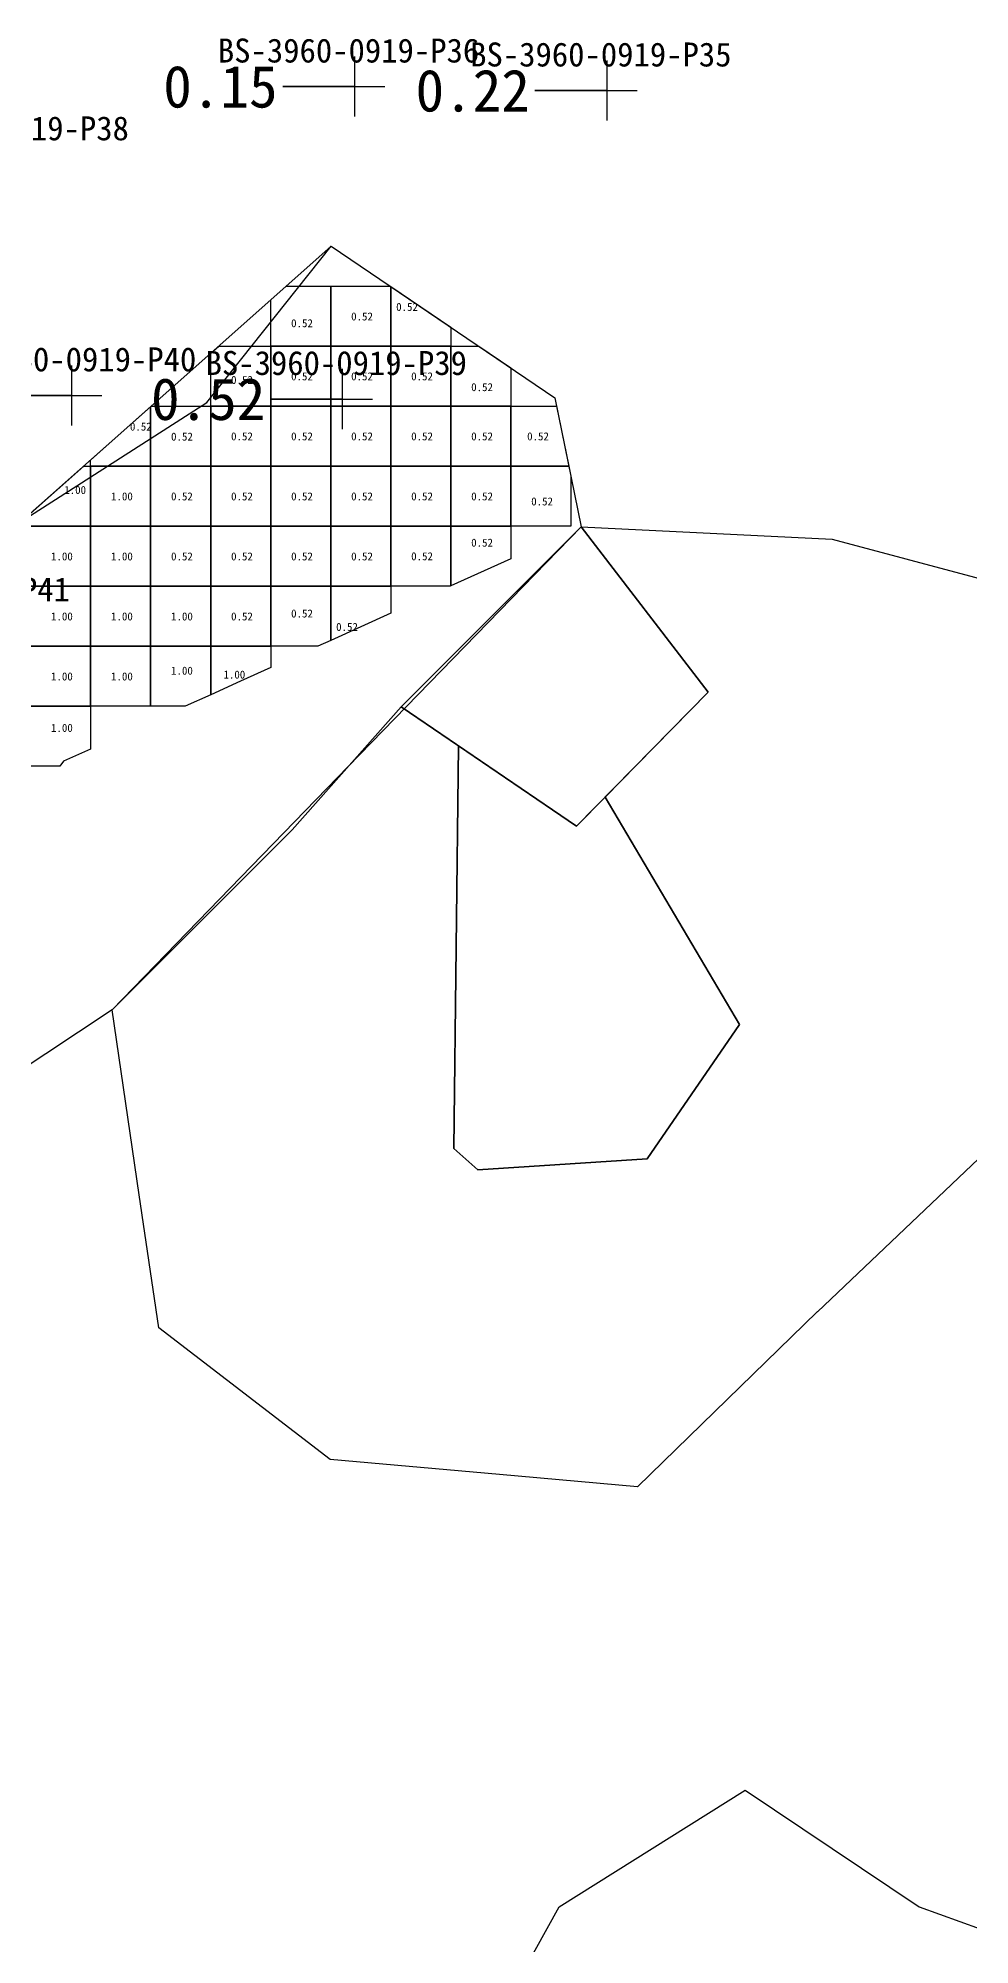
# Model space of a CAD drawing. Header units: metres. Extents: x 469944 to 470091, y 4349678 to 4349816.
# Drawn here: x 469999.27 to 470014.79, y 4349713.96 to 4349745.73 of the extents above; entities that cross this region are included whole.
import ezdxf

# ---------------------------------------------------------------- set-up
doc = ezdxf.new("R2010")
doc.units = ezdxf.units.M
for name, color, linetype in [('1.000-1.500', 5, 'Continuous'), ('点', 7, 'Continuous'), ('爆区方格网', 7, 'Continuous'), ('综合图_历史矿块', 7, 'Continuous'), ('钻孔', 7, 'Continuous')]:
    doc.layers.add(name, color=color, linetype=linetype)
doc.styles.add('CN_TTF', font='simsunb.ttf')

msp = doc.modelspace()

# ---------------------------------------------------------------- linework, layer by layer
at = {"layer": '1.000-1.500', "color": 5, "lineweight": 30}
msp.add_lwpolyline([(469999.036, 4349737.721), (470000.402, 4349738.935), (470002.092, 4349740.438), (470004.151, 4349742.268), (470007.875, 4349739.742), (470008.312, 4349737.589), (470004.433, 4349733.597), (470000.499, 4349729.542), (469994.936, 4349725.857)], dxfattribs=at)
at = {"layer": '点', "color": 138, "true_color": 0x004c4c}
for p, q in [((470004.541, 4349744.426), (470004.541, 4349745.426)), ((470008.744, 4349744.36), (470008.744, 4349745.36)), ((470004.041, 4349744.926), (470005.041, 4349744.926)), ((470008.244, 4349744.86), (470009.244, 4349744.86)), ((469999.828, 4349739.281), (469999.828, 4349740.281)), ((470004.337, 4349739.22), (470004.337, 4349740.22)), ((469999.328, 4349739.781), (470000.328, 4349739.781)), ((470003.837, 4349739.72), (470004.837, 4349739.72))]:
    msp.add_line(p, q, dxfattribs=at)
at = {"layer": '爆区方格网', "color": 5}
for points in [[(470004.141, 4349741.601), (470004.141, 4349740.601), (470003.141, 4349740.601), (470003.141, 4349741.37), (470003.401, 4349741.601), (470004.141, 4349741.601)], [(470005.141, 4349740.601), (470004.141, 4349740.601), (470004.141, 4349741.601), (470005.134, 4349741.601), (470005.141, 4349741.597), (470005.141, 4349740.601)], [(470006.141, 4349740.601), (470005.141, 4349740.601), (470005.141, 4349741.597), (470006.141, 4349740.918), (470006.141, 4349740.601)], [(470003.141, 4349740.601), (470003.141, 4349739.601), (470002.141, 4349739.601), (470002.141, 4349740.481), (470002.276, 4349740.601), (470003.141, 4349740.601)], [(470003.141, 4349739.601), (470003.141, 4349740.601), (470004.141, 4349740.601), (470004.141, 4349739.601), (470003.141, 4349739.601)], [(470004.141, 4349739.601), (470004.141, 4349740.601), (470005.141, 4349740.601), (470005.141, 4349739.601), (470004.141, 4349739.601)], [(470005.141, 4349739.601), (470005.141, 4349740.601), (470006.141, 4349740.601), (470006.141, 4349739.601), (470005.141, 4349739.601)], [(470007.141, 4349739.601), (470006.141, 4349739.601), (470006.141, 4349740.601), (470006.608, 4349740.601), (470007.141, 4349740.24), (470007.141, 4349739.601)], [(470001.141, 4349738.601), (470000.141, 4349738.601), (470000.141, 4349738.703), (470000.402, 4349738.935), (470001.141, 4349739.592), (470001.141, 4349738.601)], [(470002.141, 4349739.601), (470002.141, 4349738.601), (470001.141, 4349738.601), (470001.141, 4349739.592), (470001.151, 4349739.601), (470002.141, 4349739.601)], [(470002.141, 4349738.601), (470002.141, 4349739.601), (470003.141, 4349739.601), (470003.141, 4349738.601), (470002.141, 4349738.601)], [(470003.141, 4349738.601), (470003.141, 4349739.601), (470004.141, 4349739.601), (470004.141, 4349738.601), (470003.141, 4349738.601)], [(470004.141, 4349738.601), (470004.141, 4349739.601), (470005.141, 4349739.601), (470005.141, 4349738.601), (470004.141, 4349738.601)], [(470005.141, 4349738.601), (470005.141, 4349739.601), (470006.141, 4349739.601), (470006.141, 4349738.601), (470005.141, 4349738.601)], [(470006.141, 4349738.601), (470006.141, 4349739.601), (470007.141, 4349739.601), (470007.141, 4349738.601), (470006.141, 4349738.601)], [(470007.141, 4349738.601), (470007.141, 4349739.601), (470007.904, 4349739.601), (470008.107, 4349738.601), (470007.141, 4349738.601)], [(470000.141, 4349738.601), (470000.141, 4349737.601), (469999.141, 4349737.601), (469999.141, 4349737.814), (470000.026, 4349738.601), (470000.141, 4349738.601)], [(470000.141, 4349737.601), (470000.141, 4349738.601), (470001.141, 4349738.601), (470001.141, 4349737.601), (470000.141, 4349737.601)], [(470001.141, 4349737.601), (470001.141, 4349738.601), (470002.141, 4349738.601), (470002.141, 4349737.601), (470001.141, 4349737.601)], [(470002.141, 4349737.601), (470002.141, 4349738.601), (470003.141, 4349738.601), (470003.141, 4349737.601), (470002.141, 4349737.601)], [(470003.141, 4349737.601), (470003.141, 4349738.601), (470004.141, 4349738.601), (470004.141, 4349737.601), (470003.141, 4349737.601)], [(470004.141, 4349737.601), (470004.141, 4349738.601), (470005.141, 4349738.601), (470005.141, 4349737.601), (470004.141, 4349737.601)], [(470005.141, 4349737.601), (470005.141, 4349738.601), (470006.141, 4349738.601), (470006.141, 4349737.601), (470005.141, 4349737.601)], [(470006.141, 4349737.601), (470006.141, 4349738.601), (470007.141, 4349738.601), (470007.141, 4349737.601), (470006.141, 4349737.601)], [(470008.141, 4349737.601), (470007.141, 4349737.601), (470007.141, 4349738.601), (470008.107, 4349738.601), (470008.141, 4349738.434), (470008.141, 4349737.601)], [(469999.141, 4349736.601), (469999.141, 4349737.601), (470000.141, 4349737.601), (470000.141, 4349736.601), (469999.141, 4349736.601)], [(470000.141, 4349736.601), (470000.141, 4349737.601), (470001.141, 4349737.601), (470001.141, 4349736.601), (470000.141, 4349736.601)], [(470001.141, 4349736.601), (470001.141, 4349737.601), (470002.141, 4349737.601), (470002.141, 4349736.601), (470001.141, 4349736.601)], [(470002.141, 4349736.601), (470002.141, 4349737.601), (470003.141, 4349737.601), (470003.141, 4349736.601), (470002.141, 4349736.601)], [(470003.141, 4349736.601), (470003.141, 4349737.601), (470004.141, 4349737.601), (470004.141, 4349736.601), (470003.141, 4349736.601)], [(470004.141, 4349736.601), (470004.141, 4349737.601), (470005.141, 4349737.601), (470005.141, 4349736.601), (470004.141, 4349736.601)], [(470005.141, 4349736.601), (470005.141, 4349737.601), (470006.141, 4349737.601), (470006.141, 4349736.605), (470006.131, 4349736.601), (470005.141, 4349736.601)], [(470006.141, 4349737.601), (470007.141, 4349737.601), (470007.141, 4349737.058), (470006.141, 4349736.605), (470006.141, 4349737.601)], [(469999.141, 4349735.601), (469999.141, 4349736.601), (470000.141, 4349736.601), (470000.141, 4349735.601), (469999.141, 4349735.601)], [(470000.141, 4349735.601), (470000.141, 4349736.601), (470001.141, 4349736.601), (470001.141, 4349735.601), (470000.141, 4349735.601)], [(470001.141, 4349735.601), (470001.141, 4349736.601), (470002.141, 4349736.601), (470002.141, 4349735.601), (470001.141, 4349735.601)], [(470002.141, 4349735.601), (470002.141, 4349736.601), (470003.141, 4349736.601), (470003.141, 4349735.601), (470002.141, 4349735.601)], [(470003.141, 4349735.601), (470003.141, 4349736.601), (470004.141, 4349736.601), (470004.141, 4349735.699), (470003.924, 4349735.601), (470003.141, 4349735.601)], [(470004.141, 4349736.601), (470005.141, 4349736.601), (470005.141, 4349736.152), (470004.141, 4349735.699), (470004.141, 4349736.601)], [(469999.141, 4349734.601), (469999.141, 4349735.601), (470000.141, 4349735.601), (470000.141, 4349734.601), (469999.141, 4349734.601)], [(470000.141, 4349734.601), (470000.141, 4349735.601), (470001.141, 4349735.601), (470001.141, 4349734.601), (470000.141, 4349734.601)], [(470001.141, 4349734.601), (470001.141, 4349735.601), (470002.141, 4349735.601), (470002.141, 4349734.793), (470001.716, 4349734.601), (470001.141, 4349734.601)], [(470002.141, 4349735.601), (470003.141, 4349735.601), (470003.141, 4349735.246), (470002.636, 4349735.018), (470002.141, 4349734.793), (470002.141, 4349735.601)], [(469999.141, 4349733.601), (469999.141, 4349734.601), (470000.141, 4349734.601), (470000.141, 4349733.887), (469999.691, 4349733.684), (469999.628, 4349733.601), (469999.141, 4349733.601)]]:
    msp.add_lwpolyline(points, close=True, dxfattribs=at)
at = {"layer": '综合图_历史矿块', "color": 9}
for points in [[(469981.939, 4349715.989), (469979.319, 4349718.857), (469982.249, 4349727.115), (469986.942, 4349732.905), (469991.471, 4349738.415), (469994.49, 4349741.345), (469997.35, 4349738.576), (469998.986, 4349737.677), (470002.076, 4349739.66), (470004.151, 4349742.268), (470007.875, 4349739.742), (470008.312, 4349737.589), (470004.433, 4349733.597), (470000.499, 4349729.542), (469994.936, 4349725.857), (469995.557, 4349724.011), (469997.537, 4349721.806), (469997.264, 4349719.129), (469994.922, 4349716.71), (469991.967, 4349717.209), (469986.797, 4349716.795), (469983.848, 4349716.26), (469981.939, 4349715.989)], [(470010.43, 4349734.835), (470008.235, 4349732.601), (470005.312, 4349734.589), (470008.312, 4349737.589), (470010.43, 4349734.835)], [(470008.235, 4349732.601), (470008.714, 4349733.088), (470010.952, 4349729.298), (470009.411, 4349727.059), (470006.592, 4349726.876), (470006.192, 4349727.232), (470006.267, 4349733.939), (470008.235, 4349732.601)]]:
    msp.add_lwpolyline(points, close=True, dxfattribs=at)
for points in [[(470014.931, 4349727.059), (470012.248, 4349724.513), (470012.247, 4349724.512), (470009.254, 4349721.596), (470006.95, 4349721.8), (470004.132, 4349722.049), (470001.276, 4349724.245), (470000.951, 4349726.463), (470000.499, 4349729.542), (470003.499, 4349732.542), (470005.312, 4349734.589), (470006.267, 4349733.939), (470006.192, 4349727.232), (470006.592, 4349726.876), (470009.411, 4349727.059), (470010.952, 4349729.298), (470008.714, 4349733.088), (470009.241, 4349733.624), (470010.43, 4349734.835), (470008.312, 4349737.589), (470012.494, 4349737.383), (470012.494, 4349737.383), (470020.835, 4349735.16)], [(470014.906, 4349713.287), (470009.668, 4349711.286), (470010.759, 4349706.553), (470007.445, 4349704.992), (470007.537, 4349700.267), (470007.513, 4349700.263), (470004.808, 4349699.756), (470001.808, 4349702.756), (470003.732, 4349706.772), (470004.536, 4349708.449), (470006.945, 4349712.795), (470007.944, 4349714.598), (470011.047, 4349716.543), (470013.944, 4349714.598), (470013.944, 4349714.598), (470015.301, 4349714.108)]]:
    msp.add_lwpolyline(points, dxfattribs=at)
at = {"layer": '钻孔', "color": 8, "lineweight": 35}
for p, q in [((470004.541, 4349744.926), (470003.341, 4349744.926)), ((470008.744, 4349744.86), (470007.544, 4349744.86)), ((469999.828, 4349739.781), (469998.628, 4349739.781))]:
    msp.add_line(p, q, dxfattribs=at)
at = {"layer": '钻孔', "color": 4, "lineweight": 35}
msp.add_line((470004.337, 4349739.72), (470003.137, 4349739.72), dxfattribs=at)

# ---------------------------------------------------------------- texts
at = {"color": 5, "style": 'CN_TTF'}
for s, p in [('0.52', (470003.481, 4349740.916)), ('0.52', (470004.481, 4349741.029)), ('0.52', (470005.231, 4349741.188)), ('0.52', (470002.481, 4349739.971)), ('0.52', (470003.481, 4349740.031)), ('0.52', (470004.481, 4349740.031)), ('0.52', (470005.481, 4349740.031)), ('0.52', (470006.481, 4349739.851)), ('0.52', (470000.796, 4349739.194)), ('0.52', (470001.481, 4349739.027)), ('0.52', (470002.481, 4349739.031)), ('0.52', (470003.481, 4349739.031)), ('0.52', (470004.481, 4349739.031)), ('0.52', (470005.481, 4349739.031)), ('0.52', (470006.481, 4349739.031)), ('0.52', (470007.413, 4349739.031)), ('1.00', (469999.702, 4349738.138)), ('1.00', (470000.481, 4349738.031)), ('0.52', (470001.481, 4349738.031)), ('0.52', (470002.481, 4349738.031)), ('0.52', (470003.481, 4349738.031)), ('0.52', (470004.481, 4349738.031)), ('0.52', (470005.481, 4349738.031)), ('0.52', (470006.481, 4349738.031)), ('0.52', (470007.481, 4349737.947)), ('0.52', (470006.481, 4349737.26)), ('1.00', (469999.481, 4349737.031)), ('1.00', (470000.481, 4349737.031)), ('0.52', (470001.481, 4349737.031)), ('0.52', (470002.481, 4349737.031)), ('0.52', (470003.481, 4349737.031)), ('0.52', (470004.481, 4349737.031)), ('0.52', (470005.481, 4349737.033)), ('1.00', (469999.481, 4349736.031)), ('1.00', (470000.481, 4349736.031)), ('1.00', (470001.481, 4349736.031)), ('0.52', (470002.481, 4349736.031)), ('0.52', (470003.481, 4349736.08)), ('0.52', (470004.231, 4349735.856)), ('1.00', (469999.481, 4349735.031)), ('1.00', (470000.481, 4349735.031)), ('1.00', (470001.481, 4349735.127)), ('1.00', (470002.354, 4349735.062)), ('1.00', (469999.481, 4349734.174))]:
    msp.add_text(s, height=0.1333, dxfattribs=at).set_placement(p)
at = {"layer": '钻孔', "color": 138, "true_color": 0x004c4c, "style": 'CN_TTF'}
for s, p in [('BS-3960-0919-P36', (470002.261, 4349745.326)), ('BS-3960-0919-P35', (470006.464, 4349745.26)), ('BS-3960-0919-P38', (469996.425, 4349744.03)), ('BS-3960-0919-P40', (469997.548, 4349740.181)), ('BS-3960-0919-P39', (470002.057, 4349740.12)), ('BS-3960-0919-P41', (469995.443, 4349736.348))]:
    msp.add_text(s, height=0.4, dxfattribs=at).set_placement(p)
at = {"layer": '钻孔', "color": 8, "style": 'CN_TTF'}
for s, p in [('0.15', (470001.351, 4349744.576)), ('0.22', (470005.554, 4349744.51))]:
    msp.add_text(s, height=0.7, dxfattribs=at).set_placement(p)
at = {"layer": '钻孔', "color": 4, "style": 'CN_TTF'}
msp.add_text('0.52', height=0.7, dxfattribs=at).set_placement((470001.147, 4349739.37))

doc.saveas('drawing.dxf')
